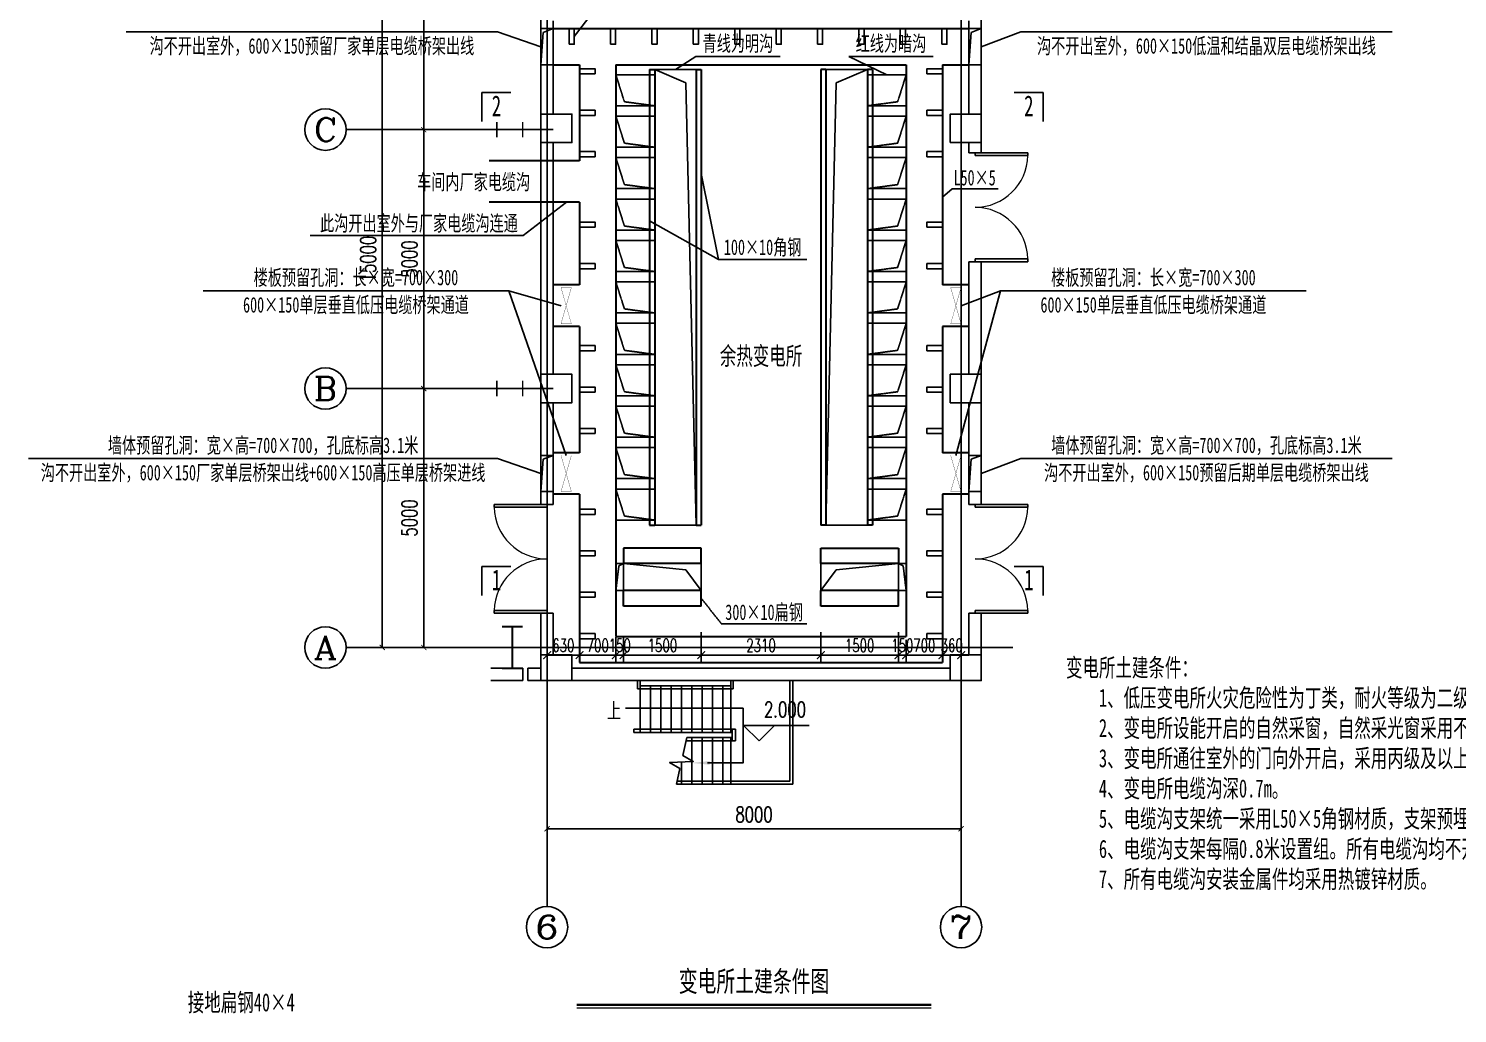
# Model space of a CAD drawing. Header units: millimetres. Extents: x -24326 to 675674, y 148048 to 606396.
# Drawn here: x 613813 to 641424, y 179439 to 198456 of the extents above; entities that cross this region are included whole.
import ezdxf
from ezdxf.enums import TextEntityAlignment as Align

# ---------------------------------------------------------------- set-up
doc = ezdxf.new("R2010")
doc.units = ezdxf.units.MM
doc.linetypes.add('常规', pattern=[20, 10, 0, 10])
for name, color, linetype in [('0-YELLOW', 2, 'Continuous'), ('AXIS', 3, 'Continuous'), ('AXIS_TEXT', 7, 'Continuous'), ('COLUMN', 9, 'Continuous'), ('DIM_ELEV', 3, 'Continuous'), ('DOOR_FIRE', 4, 'Continuous'), ('DOTE', 1, 'Continuous'), ('PUB_SYMB', 3, 'Continuous'), ('PUB_TEXT', 7, 'Continuous'), ('STAIR', 2, 'Continuous'), ('THIN', 7, 'Continuous'), ('WALL', 9, 'Continuous'), ('动力平面导线层', 3, '常规'), ('动力平面设备层', 1, 'Continuous'), ('标注-照明', 7, 'Continuous'), ('照明平面导线层', 3, 'Continuous'), ('电辅助1', 7, 'Continuous'), ('高低压系统', 4, 'Continuous')]:
    doc.layers.add(name, color=color, linetype=linetype)
doc.layers.add('CAXA0层', color=7, linetype='Continuous', lineweight=25)
doc.layers.add('SW', color=8, linetype='Continuous', lineweight=20)
doc.styles.add('_TCH_AXIS', font='COMPLEX', dxfattribs={"bigfont": 'GBCBIG'})
doc.styles.add('_TCH_DIM', font='SIMPLEX', dxfattribs={"bigfont": 'GBCBIG'})
doc.styles.add('_TCH_DIM_T3', font='SIMPLEX', dxfattribs={"width": 0.705882, "bigfont": 'GBCBIG'})
doc.styles.add('BcDimText', font='txt.shx', dxfattribs={"width": 0.667, "height": 250, "bigfont": 'hztxt.shx'})
doc.styles.add('COMPLEX', font='COMPLEX', dxfattribs={"bigfont": 'AllInOneBig.shx'})
doc.styles.add('标准', font='NSimSun.ttf', dxfattribs={"width": 0.667})
doc.dimstyles.new('_TCH_ARCH&&100', dxfattribs={"dimtxt": 297.5, "dimasz": 100, "dimexe": 250, "dimexo": 300, "dimgap": 126.25, "dimtad": 1, "dimdec": 4, "dimzin": 0, "dimdsep": 46, "dimtxsty": '_TCH_DIM_T3', "dimblk": 'ARCHTICK', "dimcen": 0.09, "dimazin": 2, "dimtfac": 1, "dimtdec": 4, "dimtix": 1, "dimtmove": 2, "dimatfit": 3, "dimfxl": 1, "dimtolj": 1, "dimtzin": 0, "dimarcsym": 0})
doc.dimstyles.new('BC_DIMLFAC_Arch_100.0000_1.0000_1.0000_0_MM_0_1.5000', dxfattribs={"dimtxt": 250, "dimasz": 150, "dimexe": 125, "dimexo": 62.5, "dimgap": 62.5, "dimtad": 1, "dimdec": 4, "dimzin": 0, "dimdsep": 46, "dimtxsty": 'BcDimText', "dimblk": 'ARCHTICK', "dimcen": 250, "dimadec": 0, "dimazin": 0, "dimtfac": 1, "dimtdec": 4, "dimtix": 1, "dimtmove": 0, "dimatfit": 3, "dimfxl": 1, "dimtolj": 1, "dimtzin": 0, "dimarcsym": 0})

# ---------------------------------------------------------------- blocks, each defined once
blk = doc.blocks.new('_ARROW')
blk.add_solid([(0, 0), (-1, 0.1), (-1, -0.1)])
blk = doc.blocks.new('_AXISO')
blk.add_circle((0, 0), 0.5)
at = {"layer": 'AXIS_TEXT', "style": 'COMPLEX', "width": 1.041667}
blk.add_attdef('A', text='', height=0.56, dxfattribs=at).set_placement((-0.25, -0.28), (0.25, -0.28), align=Align.FIT)
blk = doc.blocks.new('_ArchTick')
at = {"color": 0, "linetype": 'ByBlock', "const_width": 0.15}
blk.add_lwpolyline([(-0.5, -0.5), (0.5, 0.5)], dxfattribs=at)
blk = doc.blocks.new('*D153')
at = {"layer": 'AXIS', "color": 0, "lineweight": -2}
for p, q in [((623649, 191505), (621199, 191505)), ((621449, 186505), (621449, 191505)), ((623649, 186505), (621199, 186505))]:
    blk.add_line(p, q, dxfattribs=at)
at = {"layer": 'Defpoints', "color": 0}
for p in [(621449, 191505), (623949, 191505), (623949, 186505)]:
    blk.add_point(p, dxfattribs=at)
at = {"layer": 'AXIS', "color": 0, "lineweight": -2, "xscale": 100, "yscale": 100, "zscale": 100}
for p, rotation in [((621449, 191505), 90), ((621449, 186505), 270)]:
    blk.add_blockref('_ArchTick', p, dxfattribs=dict(at, rotation=rotation))
at = {"layer": 'AXIS', "color": 7, "insert": (621174, 189005), "char_height": 297.5, "attachment_point": 5, "rotation": 90, "style": '_TCH_DIM_T3'}
blk.add_mtext('\\A1;5000', dxfattribs=at)
blk = doc.blocks.new('*D154')
at = {"layer": 'AXIS', "color": 0, "lineweight": -2}
for p, q in [((623649, 196505), (621199, 196505)), ((621449, 191505), (621449, 196505)), ((623649, 191505), (621199, 191505))]:
    blk.add_line(p, q, dxfattribs=at)
at = {"layer": 'Defpoints', "color": 0}
for p in [(621449, 196505), (623949, 196505), (623949, 191505)]:
    blk.add_point(p, dxfattribs=at)
at = {"layer": 'AXIS', "color": 0, "lineweight": -2, "xscale": 100, "yscale": 100, "zscale": 100}
for p, rotation in [((621449, 196505), 90), ((621449, 191505), 270)]:
    blk.add_blockref('_ArchTick', p, dxfattribs=dict(at, rotation=rotation))
at = {"layer": 'AXIS', "color": 7, "insert": (621174, 194005), "char_height": 297.5, "attachment_point": 5, "rotation": 90, "style": '_TCH_DIM_T3'}
blk.add_mtext('\\A1;5000', dxfattribs=at)
blk = doc.blocks.new('*D155')
at = {"layer": 'AXIS', "color": 0, "lineweight": -2}
for p, q in [((623649, 201505), (621199, 201505)), ((621449, 196505), (621449, 201505)), ((623649, 196505), (621199, 196505))]:
    blk.add_line(p, q, dxfattribs=at)
at = {"layer": 'Defpoints', "color": 0}
for p in [(621449, 201505), (623949, 201505), (623949, 196505)]:
    blk.add_point(p, dxfattribs=at)
at = {"layer": 'AXIS', "color": 0, "lineweight": -2, "xscale": 100, "yscale": 100, "zscale": 100}
for p, rotation in [((621449, 201505), 90), ((621449, 196505), 270)]:
    blk.add_blockref('_ArchTick', p, dxfattribs=dict(at, rotation=rotation))
at = {"layer": 'AXIS', "color": 7, "insert": (621174, 199005), "char_height": 297.5, "attachment_point": 5, "rotation": 90, "style": '_TCH_DIM_T3'}
blk.add_mtext('\\A1;5000', dxfattribs=at)
blk = doc.blocks.new('*D156')
at = {"layer": 'AXIS', "color": 0, "lineweight": -2}
for p, q in [((623649, 201505), (620399, 201505)), ((620649, 186505), (620649, 201505)), ((623649, 186505), (620399, 186505))]:
    blk.add_line(p, q, dxfattribs=at)
at = {"layer": 'Defpoints', "color": 0}
for p in [(620649, 201505), (623949, 201505), (623949, 186505)]:
    blk.add_point(p, dxfattribs=at)
at = {"layer": 'AXIS', "color": 0, "lineweight": -2, "xscale": 100, "yscale": 100, "zscale": 100}
for p, rotation in [((620649, 201505), 90), ((620649, 186505), 270)]:
    blk.add_blockref('_ArchTick', p, dxfattribs=dict(at, rotation=rotation))
at = {"layer": 'AXIS', "color": 7, "insert": (620374, 194005), "char_height": 297.5, "attachment_point": 5, "rotation": 90, "style": '_TCH_DIM_T3'}
blk.add_mtext('\\A1;15000', dxfattribs=at)
blk = doc.blocks.new('*D157')
at = {"layer": 'AXIS', "color": 0, "lineweight": -2}
for p, q in [((623832, 185205), (623832, 182755)), ((631832, 185205), (631832, 182755)), ((623832, 183005), (631832, 183005))]:
    blk.add_line(p, q, dxfattribs=at)
at = {"layer": 'Defpoints', "color": 0}
for p in [(623832, 185505), (631832, 185505), (631832, 183005)]:
    blk.add_point(p, dxfattribs=at)
at = {"layer": 'AXIS', "color": 0, "lineweight": -2, "xscale": 100, "yscale": 100, "zscale": 100, "rotation": 180}
blk.add_blockref('_ArchTick', (623832, 183005), dxfattribs=at)
at = {"layer": 'AXIS', "color": 0, "lineweight": -2, "xscale": 100, "yscale": 100, "zscale": 100}
blk.add_blockref('_ArchTick', (631832, 183005), dxfattribs=at)
at = {"layer": 'AXIS', "color": 7, "insert": (627832, 183280), "char_height": 297.5, "attachment_point": 5, "style": '_TCH_DIM_T3'}
blk.add_mtext('\\A1;8000', dxfattribs=at)
blk = doc.blocks.new('_FZHK')
blk.add_lwpolyline([(-0.5, -0.5), (0.5, -0.5), (0.5, 0.5), (-0.5, 0.5)], close=True)
blk = doc.blocks.new('$DorLib2D$00000002')
for p, q in [((-0.5, 0), (-0.5, 0.4875)), ((-0.475, 0.4875), (-0.5, 0.4875)), ((-0.475, 0), (-0.475, 0.4875)), ((0.475, 0), (0.475, 0.4875)), ((0.475, 0.4875), (0.5, 0.4875)), ((0.5, 0), (0.5, 0.4875)), ((-0.5, 0), (-0.475, 0)), ((0.5, 0), (0.475, 0))]:
    blk.add_line(p, q)
at = {"lineweight": 13}
for centre, start, end in [((-0.4875, 0), 0, 88.53072), ((0.4875, 0), 91.46928, 180)]:
    blk.add_arc(centre, 0.4875, start, end, dxfattribs=at)
blk = doc.blocks.new('*D158')
at = {"color": 0, "lineweight": -2}
for p, q in [((631472, 186717), (631472, 186232)), ((631832, 186717), (631832, 186232)), ((631472, 186357), (631322, 186357)), ((631832, 186357), (631472, 186357)), ((631832, 186357), (631982, 186357))]:
    blk.add_line(p, q, dxfattribs=at)
at = {"layer": 'Defpoints', "color": 0}
for p in [(631472, 186780), (631832, 186780), (631472, 186357)]:
    blk.add_point(p, dxfattribs=at)
at = {"color": 0, "lineweight": -2, "xscale": 150, "yscale": 150, "zscale": 150}
blk.add_blockref('_ArchTick', (631472, 186357), dxfattribs=at)
at = {"color": 0, "lineweight": -2, "xscale": 150, "yscale": 150, "zscale": 150, "rotation": 180}
blk.add_blockref('_ArchTick', (631832, 186357), dxfattribs=at)
at = {"color": 0, "insert": (631652, 186544), "char_height": 250, "attachment_point": 5, "style": 'BcDimText'}
blk.add_mtext('\\A1;360', dxfattribs=at)
blk = doc.blocks.new('*D159')
at = {"color": 0, "lineweight": -2}
for p, q in [((630772, 186652), (630772, 186232)), ((631472, 186717), (631472, 186232)), ((631472, 186357), (630772, 186357))]:
    blk.add_line(p, q, dxfattribs=at)
at = {"layer": 'Defpoints', "color": 0}
for p in [(630772, 186715), (631472, 186780), (630772, 186357)]:
    blk.add_point(p, dxfattribs=at)
at = {"color": 0, "lineweight": -2, "xscale": 150, "yscale": 150, "zscale": 150, "rotation": 180}
blk.add_blockref('_ArchTick', (630772, 186357), dxfattribs=at)
at = {"color": 0, "lineweight": -2, "xscale": 150, "yscale": 150, "zscale": 150}
blk.add_blockref('_ArchTick', (631472, 186357), dxfattribs=at)
at = {"color": 0, "insert": (631122, 186544), "char_height": 250, "attachment_point": 5, "style": 'BcDimText'}
blk.add_mtext('\\A1;700', dxfattribs=at)
blk = doc.blocks.new('*D160')
at = {"color": 0, "lineweight": -2}
for p, q in [((630622, 186802), (630622, 186232)), ((630772, 186652), (630772, 186232)), ((630622, 186357), (630472, 186357)), ((630772, 186357), (630622, 186357)), ((630772, 186357), (630922, 186357))]:
    blk.add_line(p, q, dxfattribs=at)
at = {"layer": 'Defpoints', "color": 0}
for p in [(630622, 186865), (630772, 186715), (630622, 186357)]:
    blk.add_point(p, dxfattribs=at)
at = {"color": 0, "lineweight": -2, "xscale": 150, "yscale": 150, "zscale": 150}
blk.add_blockref('_ArchTick', (630622, 186357), dxfattribs=at)
at = {"color": 0, "lineweight": -2, "xscale": 150, "yscale": 150, "zscale": 150, "rotation": 180}
blk.add_blockref('_ArchTick', (630772, 186357), dxfattribs=at)
at = {"color": 0, "insert": (630697, 186544), "char_height": 250, "attachment_point": 5, "style": 'BcDimText'}
blk.add_mtext('\\A1;150', dxfattribs=at)
blk = doc.blocks.new('*D161')
at = {"color": 0, "lineweight": -2}
for p, q in [((629122, 186802), (629122, 186232)), ((630622, 186802), (630622, 186232)), ((630622, 186357), (629122, 186357))]:
    blk.add_line(p, q, dxfattribs=at)
at = {"layer": 'Defpoints', "color": 0}
for p in [(629122, 186865), (630622, 186865), (629122, 186357)]:
    blk.add_point(p, dxfattribs=at)
at = {"color": 0, "lineweight": -2, "xscale": 150, "yscale": 150, "zscale": 150, "rotation": 180}
blk.add_blockref('_ArchTick', (629122, 186357), dxfattribs=at)
at = {"color": 0, "lineweight": -2, "xscale": 150, "yscale": 150, "zscale": 150}
blk.add_blockref('_ArchTick', (630622, 186357), dxfattribs=at)
at = {"color": 0, "insert": (629872, 186544), "char_height": 250, "attachment_point": 5, "style": 'BcDimText'}
blk.add_mtext('\\A1;1500', dxfattribs=at)
blk = doc.blocks.new('*D162')
at = {"color": 0, "lineweight": -2}
for p, q in [((626812, 186802), (626812, 186232)), ((629122, 186802), (629122, 186232)), ((629122, 186357), (626812, 186357))]:
    blk.add_line(p, q, dxfattribs=at)
at = {"layer": 'Defpoints', "color": 0}
for p in [(626812, 186865), (629122, 186865), (626812, 186357)]:
    blk.add_point(p, dxfattribs=at)
at = {"color": 0, "lineweight": -2, "xscale": 150, "yscale": 150, "zscale": 150, "rotation": 180}
blk.add_blockref('_ArchTick', (626812, 186357), dxfattribs=at)
at = {"color": 0, "lineweight": -2, "xscale": 150, "yscale": 150, "zscale": 150}
blk.add_blockref('_ArchTick', (629122, 186357), dxfattribs=at)
at = {"color": 0, "insert": (627967, 186544), "char_height": 250, "attachment_point": 5, "style": 'BcDimText'}
blk.add_mtext('\\A1;2310', dxfattribs=at)
blk = doc.blocks.new('*D163')
at = {"color": 0, "lineweight": -2}
for p, q in [((625312, 186702), (625312, 186232)), ((626812, 186802), (626812, 186232)), ((626812, 186357), (625312, 186357))]:
    blk.add_line(p, q, dxfattribs=at)
at = {"layer": 'Defpoints', "color": 0}
for p in [(625312, 186765), (626812, 186865), (625312, 186357)]:
    blk.add_point(p, dxfattribs=at)
at = {"color": 0, "lineweight": -2, "xscale": 150, "yscale": 150, "zscale": 150, "rotation": 180}
blk.add_blockref('_ArchTick', (625312, 186357), dxfattribs=at)
at = {"color": 0, "lineweight": -2, "xscale": 150, "yscale": 150, "zscale": 150}
blk.add_blockref('_ArchTick', (626812, 186357), dxfattribs=at)
at = {"color": 0, "insert": (626062, 186544), "char_height": 250, "attachment_point": 5, "style": 'BcDimText'}
blk.add_mtext('\\A1;1500', dxfattribs=at)
blk = doc.blocks.new('*D164')
at = {"color": 0, "lineweight": -2}
for p, q in [((625162, 186702), (625162, 186232)), ((625312, 186702), (625312, 186232)), ((625162, 186357), (625012, 186357)), ((625312, 186357), (625162, 186357)), ((625312, 186357), (625462, 186357))]:
    blk.add_line(p, q, dxfattribs=at)
at = {"layer": 'Defpoints', "color": 0}
for p in [(625162, 186765), (625312, 186765), (625162, 186357)]:
    blk.add_point(p, dxfattribs=at)
at = {"color": 0, "lineweight": -2, "xscale": 150, "yscale": 150, "zscale": 150}
blk.add_blockref('_ArchTick', (625162, 186357), dxfattribs=at)
at = {"color": 0, "lineweight": -2, "xscale": 150, "yscale": 150, "zscale": 150, "rotation": 180}
blk.add_blockref('_ArchTick', (625312, 186357), dxfattribs=at)
at = {"color": 0, "insert": (625237, 186544), "char_height": 250, "attachment_point": 5, "style": 'BcDimText'}
blk.add_mtext('\\A1;150', dxfattribs=at)
blk = doc.blocks.new('*D165')
at = {"color": 0, "lineweight": -2}
for p, q in [((624462, 186792), (624462, 186232)), ((625162, 186702), (625162, 186232)), ((625162, 186357), (624462, 186357))]:
    blk.add_line(p, q, dxfattribs=at)
at = {"layer": 'Defpoints', "color": 0}
for p in [(624462, 186855), (625162, 186765), (624462, 186357)]:
    blk.add_point(p, dxfattribs=at)
at = {"color": 0, "lineweight": -2, "xscale": 150, "yscale": 150, "zscale": 150, "rotation": 180}
blk.add_blockref('_ArchTick', (624462, 186357), dxfattribs=at)
at = {"color": 0, "lineweight": -2, "xscale": 150, "yscale": 150, "zscale": 150}
blk.add_blockref('_ArchTick', (625162, 186357), dxfattribs=at)
at = {"color": 0, "insert": (624812, 186544), "char_height": 250, "attachment_point": 5, "style": 'BcDimText'}
blk.add_mtext('\\A1;700', dxfattribs=at)
blk = doc.blocks.new('*D166')
at = {"color": 0, "lineweight": -2}
for p, q in [((623832, 186792), (623832, 186232)), ((624462, 186792), (624462, 186232)), ((624462, 186357), (623832, 186357))]:
    blk.add_line(p, q, dxfattribs=at)
at = {"layer": 'Defpoints', "color": 0}
for p in [(623832, 186855), (624462, 186855), (623832, 186357)]:
    blk.add_point(p, dxfattribs=at)
at = {"color": 0, "lineweight": -2, "xscale": 150, "yscale": 150, "zscale": 150, "rotation": 180}
blk.add_blockref('_ArchTick', (623832, 186357), dxfattribs=at)
at = {"color": 0, "lineweight": -2, "xscale": 150, "yscale": 150, "zscale": 150}
blk.add_blockref('_ArchTick', (624462, 186357), dxfattribs=at)
at = {"color": 0, "insert": (624147, 186544), "char_height": 250, "attachment_point": 5, "style": 'BcDimText'}
blk.add_mtext('\\A1;630', dxfattribs=at)

msp = doc.modelspace()

# ---------------------------------------------------------------- linework, layer by layer
for p, q in [((624357.81948, 198304.82495), (624959.86651, 199089.09401)), ((622877.59711, 198392.94447), (623711.66876, 198104.82495)), ((632984.26409, 198392.94447), (632221.66876, 198104.82495)), ((627145.45277, 193997.48772), (626811.67568, 195658.01589)), ((623372.59711, 194459.5382), (624206.66876, 195104.82495)), ((622877.59711, 190152.94447), (623711.66876, 189864.82495)), ((632984.26409, 190152.94447), (632221.66876, 189864.82495))]:
    msp.add_line(p, q)
at = {"color": 0, "linetype": 'ByBlock'}
for p, q in [((622877.59711, 198392.94447), (615698.9316, 198392.94447)), ((640162.92959, 198392.94447), (632984.26409, 198392.94447)), ((622877.59711, 190152.94447), (613813.21944, 190152.94447)), ((640162.92959, 190152.94447), (632984.26409, 190152.94447))]:
    msp.add_line(p, q, dxfattribs=at)
at = {"color": 3}
for p, q in [((623711.66876, 197754.82495), (623756.36341, 198379.01409)), ((623756.36341, 198379.01409), (623951.66876, 198454.82495)), ((631981.66876, 197754.82495), (632026.36341, 198379.01409)), ((632026.36341, 198379.01409), (632221.66876, 198454.82495)), ((623711.66876, 189514.82495), (623756.36341, 190139.01409)), ((623756.36341, 190139.01409), (623951.66876, 190214.82495)), ((631981.66876, 189514.82495), (632026.36341, 190139.01409)), ((632026.36341, 190139.01409), (632221.66876, 190214.82495))]:
    msp.add_line(p, q, dxfattribs=at)
at = {"color": 4}
for p, q in [((625911.67568, 197664.82495), (626512.32378, 197408.53166)), ((630021.66183, 197664.82495), (629421.01373, 197408.53166)), ((626711.67569, 188864.82495), (626512.32378, 197408.53166)), ((629221.66183, 188864.82495), (629421.01373, 197408.53166)), ((623093.29236, 193392.94447), (624101.66876, 193104.82495)), ((623093.29236, 193392.94447), (624201.66876, 190214.82495)), ((632594.26409, 193392.94447), (631731.66876, 190214.82495)), ((632594.26409, 193392.94447), (631831.66876, 193104.82495))]:
    msp.add_line(p, q, dxfattribs=at)
at = {"color": 4, "linetype": 'ByBlock'}
for p, q in [((623093.29236, 193392.94447), (617185.09677, 193392.94447)), ((638502.45967, 193392.94447), (632594.26409, 193392.94447))]:
    msp.add_line(p, q, dxfattribs=at)
at = {"color": 3}
for points in [[(623711.66876, 198454.82495), (623951.66876, 198454.82495), (623951.66876, 197754.82495), (623711.66876, 197754.82495)], [(631981.66876, 198454.82495), (632221.66876, 198454.82495), (632221.66876, 197754.82495), (631981.66876, 197754.82495)], [(623711.66876, 190214.82495), (623951.66876, 190214.82495), (623951.66876, 189514.82495), (623711.66876, 189514.82495)], [(631981.66876, 190214.82495), (632221.66876, 190214.82495), (632221.66876, 189514.82495), (631981.66876, 189514.82495)]]:
    msp.add_lwpolyline(points, close=True, dxfattribs=at)
at = {"color": 5}
for points in [[(624257.81948, 198154.82495), (624357.81948, 198154.82495), (624357.81948, 198454.82495), (624257.81948, 198454.82495)], [(625057.81948, 198154.82495), (625157.81948, 198154.82495), (625157.81948, 198454.82495), (625057.81948, 198454.82495)], [(625857.81948, 198154.82495), (625957.81948, 198154.82495), (625957.81948, 198454.82495), (625857.81948, 198454.82495)], [(626657.81948, 198154.82495), (626757.81948, 198154.82495), (626757.81948, 198454.82495), (626657.81948, 198454.82495)], [(627457.81948, 198154.82495), (627557.81948, 198154.82495), (627557.81948, 198454.82495), (627457.81948, 198454.82495)], [(628257.81948, 198154.82495), (628357.81948, 198154.82495), (628357.81948, 198454.82495), (628257.81948, 198454.82495)], [(629057.81948, 198154.82495), (629157.81948, 198154.82495), (629157.81948, 198454.82495), (629057.81948, 198454.82495)], [(629857.81948, 198154.82495), (629957.81948, 198154.82495), (629957.81948, 198454.82495), (629857.81948, 198454.82495)], [(630657.81948, 198154.82495), (630757.81948, 198154.82495), (630757.81948, 198454.82495), (630657.81948, 198454.82495)], [(631457.81948, 198154.82495), (631557.81948, 198154.82495), (631557.81948, 198454.82495), (631457.81948, 198454.82495)], [(624761.66876, 197579.82495), (624761.66876, 197679.82495), (624461.66876, 197679.82495), (624461.66876, 197579.82495)], [(631171.66876, 197579.82495), (631171.66876, 197679.82495), (631471.66876, 197679.82495), (631471.66876, 197579.82495)], [(624761.66876, 196779.82495), (624761.66876, 196879.82495), (624461.66876, 196879.82495), (624461.66876, 196779.82495)], [(631171.66876, 196779.82495), (631171.66876, 196879.82495), (631471.66876, 196879.82495), (631471.66876, 196779.82495)], [(624761.66876, 195979.82495), (624761.66876, 196079.82495), (624461.66876, 196079.82495), (624461.66876, 195979.82495)], [(631171.66876, 195979.82495), (631171.66876, 196079.82495), (631471.66876, 196079.82495), (631471.66876, 195979.82495)], [(624761.66876, 194619.25344), (624761.66876, 194719.25344), (624461.66876, 194719.25344), (624461.66876, 194619.25344)], [(631171.66876, 194619.25344), (631171.66876, 194719.25344), (631471.66876, 194719.25344), (631471.66876, 194619.25344)], [(624761.66876, 193819.25344), (624761.66876, 193919.25344), (624461.66876, 193919.25344), (624461.66876, 193819.25344)], [(631171.66876, 193819.25344), (631171.66876, 193919.25344), (631471.66876, 193919.25344), (631471.66876, 193819.25344)], [(624761.66876, 192234.82495), (624761.66876, 192334.82495), (624461.66876, 192334.82495), (624461.66876, 192234.82495)], [(631171.66876, 192234.82495), (631171.66876, 192334.82495), (631471.66876, 192334.82495), (631471.66876, 192234.82495)], [(624761.66876, 191434.82495), (624761.66876, 191534.82495), (624461.66876, 191534.82495), (624461.66876, 191434.82495)], [(631171.66876, 191434.82495), (631171.66876, 191534.82495), (631471.66876, 191534.82495), (631471.66876, 191434.82495)], [(624761.66876, 190634.82495), (624761.66876, 190734.82495), (624461.66876, 190734.82495), (624461.66876, 190634.82495)], [(631171.66876, 190634.82495), (631171.66876, 190734.82495), (631471.66876, 190734.82495), (631471.66876, 190634.82495)], [(624761.66876, 189073.67702), (624761.66876, 189173.67702), (624461.66876, 189173.67702), (624461.66876, 189073.67702)], [(631171.66876, 189073.67702), (631171.66876, 189173.67702), (631471.66876, 189173.67702), (631471.66876, 189073.67702)], [(624761.66876, 188273.67702), (624761.66876, 188373.67702), (624461.66876, 188373.67702), (624461.66876, 188273.67702)], [(631171.66876, 188273.67702), (631171.66876, 188373.67702), (631471.66876, 188373.67702), (631471.66876, 188273.67702)], [(624761.66876, 187473.67702), (624761.66876, 187573.67702), (624461.66876, 187573.67702), (624461.66876, 187473.67702)], [(631171.66876, 187473.67702), (631171.66876, 187573.67702), (631471.66876, 187573.67702), (631471.66876, 187473.67702)], [(624761.66876, 186673.67702), (624761.66876, 186773.67702), (624461.66876, 186773.67702), (624461.66876, 186673.67702)], [(631171.66876, 186673.67702), (631171.66876, 186773.67702), (631471.66876, 186773.67702), (631471.66876, 186673.67702)]]:
    msp.add_lwpolyline(points, close=True, dxfattribs=at)
at = {"color": 4}
for points in [[(626711.67569, 188864.82495), (625911.67568, 188864.82495), (625911.67568, 197664.82495), (626711.67569, 197664.82495)], [(629221.66183, 188864.82495), (630021.66183, 188864.82495), (630021.66183, 197664.82495), (629221.66183, 197664.82495)]]:
    msp.add_lwpolyline(points, close=True, dxfattribs=at)
at = {"color": 6, "const_width": 40}
for points in [[(622961.66876, 186904.82495), (623361.66876, 186904.82495)], [(623161.66876, 186104.82495), (623161.66876, 186904.82495)], [(622961.66876, 186104.82495), (623361.66876, 186104.82495)]]:
    msp.add_lwpolyline(points, dxfattribs=at)
at = {"layer": '0-YELLOW', "lineweight": 30}
for p, q in [((623951.66876, 195904.82495), (622711.66876, 195904.82495)), ((623951.66876, 195104.82495), (622711.66876, 195104.82495))]:
    msp.add_line(p, q, dxfattribs=at)
at = {"layer": '0-YELLOW', "color": 0, "lineweight": 30}
for p, q in [((624461.66876, 195904.82495), (623951.66876, 195904.82495)), ((624461.66876, 195104.82495), (623951.66876, 195104.82495)), ((624461.66876, 193504.82495), (623951.66876, 193504.82495)), ((631981.66876, 193504.82495), (631471.66876, 193504.82495)), ((624461.66876, 192704.82495), (623951.66876, 192704.82495)), ((631981.66876, 192704.82495), (631471.66876, 192704.82495)), ((624461.66876, 190264.82495), (623951.66876, 190264.82495)), ((631981.66876, 190264.82495), (631471.66876, 190264.82495)), ((624461.66876, 189464.82495), (623951.66876, 189464.82495)), ((631981.66876, 189464.82495), (631471.66876, 189464.82495))]:
    msp.add_line(p, q, dxfattribs=at)
at = {"layer": '0-YELLOW', "color": 4, "const_width": 5}
for points in [[(624101.66876, 192754.82495), (624101.66876, 193454.82495), (624301.66876, 193454.82495), (624301.66876, 192754.82495), (624101.66876, 192754.82495), (624301.66876, 193454.82495), (624301.66876, 192754.82495), (624101.66876, 193454.82495)], [(631631.66876, 192754.82495), (631631.66876, 193454.82495), (631831.66876, 193454.82495), (631831.66876, 192754.82495), (631631.66876, 192754.82495), (631831.66876, 193454.82495), (631831.66876, 192754.82495), (631631.66876, 193454.82495)], [(624101.66876, 189514.82495), (624101.66876, 190214.82495), (624301.66876, 190214.82495), (624301.66876, 189514.82495), (624101.66876, 189514.82495), (624301.66876, 190214.82495), (624301.66876, 189514.82495), (624101.66876, 190214.82495)], [(631631.66876, 189514.82495), (631631.66876, 190214.82495), (631831.66876, 190214.82495), (631831.66876, 189514.82495), (631631.66876, 189514.82495), (631831.66876, 190214.82495), (631831.66876, 189514.82495), (631631.66876, 190214.82495)]]:
    msp.add_lwpolyline(points, dxfattribs=at)
at = {"layer": 'AXIS'}
for p, q in [((623949.41093, 196504.82495), (619949.41093, 196504.82495)), ((623949.41093, 191504.82495), (619949.41093, 191504.82495)), ((623949.41093, 186504.82495), (619949.41093, 186504.82495)), ((623831.66876, 185504.82495), (623831.66876, 181504.82495)), ((631831.66876, 185504.82495), (631831.66876, 181504.82495))]:
    msp.add_line(p, q, dxfattribs=at)
at = {"layer": 'CAXA0层', "color": 2, "linetype": 'Continuous', "lineweight": 40}
msp.add_line((631253.26029, 179604.34211), (624410.07722, 179604.34211), dxfattribs=at)
at = {"layer": 'CAXA0层', "color": 2, "linetype": 'Continuous', "lineweight": 0}
msp.add_line((631253.26029, 179538.85918), (624410.07722, 179538.85918), dxfattribs=at)
at = {"layer": 'DIM_ELEV'}
for p, q in [((627928.586, 184700.60906), (627628.586, 185000.60906)), ((627628.586, 185000.60906), (628894.586, 185000.60906)), ((627928.586, 184700.60906), (628228.586, 185000.60906))]:
    msp.add_line(p, q, dxfattribs=at)
at = {"layer": 'DOTE'}
for p, q in [((623831.66876, 202594.82495), (623831.66876, 185504.82495)), ((631831.66876, 202594.82495), (631831.66876, 185504.82495)), ((632831.66876, 186504.82495), (622744.91726, 186504.82495))]:
    msp.add_line(p, q, dxfattribs=at)
at = {"layer": 'PUB_SYMB'}
msp.add_lwpolyline([(626934.25236, 184276.21723), (627620.57512, 184276.21723), (627620.57512, 185331.19579), (625347.96642, 185331.19579)], dxfattribs=at)
at = {"layer": 'STAIR'}
for p, q in [((625580.98319, 185704.82495), (625580.98319, 185864.82495)), ((625630.98319, 185864.82495), (625630.98319, 184864.82495)), ((627380.98319, 185864.82495), (627380.98319, 184864.82495)), ((627430.98319, 185864.82495), (627430.98319, 185704.82495)), ((628520.98319, 183924.82495), (628520.98319, 185864.82495)), ((628520.98319, 183924.82495), (628520.98319, 185864.82495)), ((628580.98319, 183864.82495), (628580.98319, 185864.82495)), ((628580.98319, 183864.82495), (628580.98319, 185864.82495)), ((625630.98319, 185704.82495), (625580.98319, 185704.82495)), ((625630.98319, 185764.82495), (627380.98319, 185764.82495)), ((625630.98319, 185704.82495), (627430.98319, 185704.82495)), ((625830.98319, 185764.82495), (625830.98319, 184864.82495)), ((626030.98319, 185764.82495), (626030.98319, 184864.82495)), ((626230.98319, 185764.82495), (626230.98319, 184864.82495)), ((626430.98319, 185764.82495), (626430.98319, 184864.82495)), ((626630.98319, 185764.82495), (626630.98319, 184864.82495)), ((626830.98319, 185764.82495), (626830.98319, 184864.82495)), ((627030.98319, 185764.82495), (627030.98319, 184864.82495)), ((627230.98319, 185764.82495), (627230.98319, 184864.82495)), ((625510.98319, 184864.82495), (625510.98319, 184924.82495)), ((625510.98319, 184924.82495), (627470.98319, 184924.82495)), ((627410.98319, 184864.82495), (625510.98319, 184864.82495)), ((625630.98319, 184924.82495), (625630.98319, 184864.82495)), ((627410.98319, 184764.82495), (626533.42258, 184764.82495)), ((626630.98319, 183864.82495), (626630.98319, 184764.82495)), ((626830.98319, 183864.82495), (626830.98319, 184764.82495)), ((627030.98319, 183864.82495), (627030.98319, 184764.82495)), ((627230.98319, 183864.82495), (627230.98319, 184764.82495)), ((627380.98319, 183864.82495), (627380.98319, 184764.82495)), ((627410.98319, 184924.82495), (627410.98319, 184864.82495)), ((627410.98319, 184924.82495), (627410.98319, 184864.82495)), ((627410.98319, 184864.82495), (627410.98319, 184764.82495)), ((627410.98319, 184704.82495), (627410.98319, 184764.82495)), ((627410.98319, 184704.82495), (627410.98319, 184764.82495)), ((627470.98319, 184924.82495), (627470.98319, 184704.82495)), ((627470.98319, 184704.82495), (626520.08924, 184704.82495)), ((626230.98319, 184264.74769), (626230.98319, 184283.72149)), ((626430.98319, 183864.82495), (626430.98319, 184293.2453)), ((628520.98319, 183924.82495), (626346.75591, 183924.82495)), ((628520.98319, 183924.82495), (626346.75591, 183924.82495)), ((628580.98319, 183864.82495), (626333.42258, 183864.82495)), ((628580.98319, 183864.82495), (626333.42258, 183864.82495))]:
    msp.add_line(p, q, dxfattribs=at)
at = {"layer": 'THIN'}
msp.add_lwpolyline([(626533.42258, 184764.82495), (626456.80286, 184420.03623), (626656.37888, 184303.97843), (626200.82492, 184282.28538), (626400.40094, 184166.22759), (626333.42258, 183864.82495)], dxfattribs=at)
at = {"layer": 'WALL', "color": 7}
for p, q in [((623711.66876, 198724.82495), (623711.66876, 196804.82495)), ((623951.66876, 198604.82495), (623951.66876, 196804.82495)), ((631981.66876, 198604.82495), (631981.66876, 196804.82495)), ((632221.66876, 198724.82495), (632221.66876, 196804.82495)), ((623711.66876, 196254.82495), (623711.66876, 191779.82495)), ((623951.66876, 196254.82495), (623951.66876, 191779.82495)), ((631981.66876, 196254.82495), (631981.66876, 196054.82495)), ((631981.66876, 196054.82495), (632221.66876, 196054.82495)), ((632221.66876, 196254.82495), (632221.66876, 196054.82495)), ((631981.66876, 193954.82495), (631981.66876, 191779.82495)), ((632221.66876, 193954.82495), (631981.66876, 193954.82495)), ((632221.66876, 193954.82495), (632221.66876, 191779.82495)), ((623711.66876, 191229.82495), (623711.66876, 189264.82495)), ((623951.66876, 191229.82495), (623951.66876, 189264.82495)), ((631981.66876, 191229.82495), (631981.66876, 189264.82495)), ((632221.66876, 191229.82495), (632221.66876, 189264.82495)), ((623711.66876, 189264.82495), (623951.66876, 189264.82495)), ((631981.66876, 189264.82495), (632221.66876, 189264.82495)), ((623711.66876, 187164.82495), (623711.66876, 186364.82495)), ((623951.66876, 187164.82495), (623711.66876, 187164.82495)), ((623951.66876, 187164.82495), (623951.66876, 186364.82495)), ((631981.66876, 187164.82495), (631981.66876, 186364.82495)), ((632221.66876, 187164.82495), (631981.66876, 187164.82495)), ((632221.66876, 187164.82495), (632221.66876, 186364.82495)), ((623361.66876, 186104.82495), (622744.91726, 186104.82495)), ((623361.66876, 185864.82495), (623361.66876, 186104.82495)), ((623711.66876, 186104.82495), (623461.66876, 186104.82495)), ((623461.66876, 185864.82495), (623461.66876, 186104.82495)), ((631621.66876, 186104.82495), (624311.66876, 186104.82495)), ((623361.66876, 185864.82495), (622744.91726, 185864.82495)), ((623711.66876, 185864.82495), (623461.66876, 185864.82495)), ((631621.66876, 185864.82495), (624311.66876, 185864.82495))]:
    msp.add_line(p, q, dxfattribs=at)
at = {"layer": 'WALL', "lineweight": 30}
for p, q in [((623951.66876, 198454.82495), (631981.66876, 198454.82495)), ((623951.66876, 197754.82495), (624461.66876, 197754.82495)), ((624461.66876, 197754.82495), (624461.66876, 195904.82495)), ((625161.66876, 197754.82495), (625161.66876, 186714.82495)), ((625161.66876, 197754.82495), (630771.66876, 197754.82495)), ((630771.66876, 197754.82495), (630771.66876, 186714.82495)), ((631471.66876, 197754.82495), (631471.66876, 193504.82495)), ((631471.66876, 197754.82495), (631981.66876, 197754.82495)), ((624461.66876, 195104.82495), (624461.66876, 193504.82495)), ((624461.66876, 192704.82495), (624461.66876, 190264.82495)), ((631471.66876, 192704.82495), (631471.66876, 190264.82495)), ((624461.66876, 189464.82495), (624461.66876, 186214.82495)), ((631471.66876, 189464.82495), (631471.66876, 186214.82495)), ((625161.66876, 186714.82495), (630771.66876, 186714.82495)), ((624461.66876, 186214.82495), (631471.66876, 186214.82495))]:
    msp.add_line(p, q, dxfattribs=at)
at = {"layer": 'WALL', "color": 6, "const_width": 30}
for points in [[(622861.66876, 196354.82495), (622861.66876, 196654.82495)], [(623361.66876, 196354.82495), (623361.66876, 196654.82495)], [(622861.66876, 196504.82495), (623361.66876, 196504.82495)], [(622861.66876, 191354.82495), (622861.66876, 191654.82495)], [(623361.66876, 191354.82495), (623361.66876, 191654.82495)], [(622861.66876, 191504.82495), (623361.66876, 191504.82495)]]:
    msp.add_lwpolyline(points, dxfattribs=at)
at = {"layer": 'WALL'}
msp.add_lwpolyline([(624311.66876, 196254.82495), (624311.66876, 196804.82495), (623711.66876, 196804.82495), (623711.66876, 196254.82495)], close=True, dxfattribs=at)
at = {"layer": '动力平面导线层', "color": 1}
for p, q in [((625161.67569, 197564.82495), (625326.46713, 197043.06073)), ((625161.69652, 197564.82495), (625911.67569, 197564.82495)), ((630771.64099, 197564.82495), (630021.66182, 197564.82495)), ((630771.66182, 197564.82495), (630606.87039, 197043.06073)), ((625161.69652, 196964.82495), (625911.67569, 196964.82495)), ((625326.46713, 197043.06073), (625911.67569, 196964.82495)), ((630606.87039, 197043.06073), (630021.66182, 196964.82495)), ((630771.64099, 196964.82495), (630021.66182, 196964.82495)), ((625161.69652, 196764.82495), (625326.48796, 196243.06073)), ((625161.71735, 196764.82495), (625911.69652, 196764.82495)), ((630771.62016, 196764.82495), (630021.64099, 196764.82495)), ((630771.64099, 196764.82495), (630606.84956, 196243.06073)), ((625161.71735, 196164.82495), (625911.69652, 196164.82495)), ((625326.48796, 196243.06073), (625911.69652, 196164.82495)), ((630606.84956, 196243.06073), (630021.64099, 196164.82495)), ((630771.62016, 196164.82495), (630021.64099, 196164.82495)), ((625161.69652, 195964.82495), (625326.48796, 195443.06073)), ((625161.71735, 195964.82495), (625911.69652, 195964.82495)), ((630771.62016, 195964.82495), (630021.64099, 195964.82495)), ((630771.64099, 195964.82495), (630606.84956, 195443.06073)), ((625161.71735, 195364.82495), (625911.69652, 195364.82495)), ((625326.48796, 195443.06073), (625911.69652, 195364.82495)), ((630606.84956, 195443.06073), (630021.64099, 195364.82495)), ((630771.62016, 195364.82495), (630021.64099, 195364.82495)), ((625161.69652, 195164.82495), (625326.48796, 194643.06073)), ((625161.71735, 195164.82495), (625911.69652, 195164.82495)), ((630771.62016, 195164.82495), (630021.64099, 195164.82495)), ((630771.64099, 195164.82495), (630606.84956, 194643.06073)), ((625161.71735, 194564.82495), (625911.69652, 194564.82495)), ((625326.48796, 194643.06073), (625911.69652, 194564.82495)), ((630606.84956, 194643.06073), (630021.64099, 194564.82495)), ((630771.62016, 194564.82495), (630021.64099, 194564.82495)), ((625161.67569, 194364.82495), (625326.46713, 193843.06073)), ((625161.69652, 194364.82495), (625911.67569, 194364.82495)), ((630771.64099, 194364.82495), (630021.66182, 194364.82495)), ((630771.66182, 194364.82495), (630606.87039, 193843.06073)), ((625326.46713, 193843.06073), (625911.67569, 193764.82495)), ((630606.87039, 193843.06073), (630021.66182, 193764.82495)), ((625161.67569, 193564.82495), (625326.46713, 193043.06073)), ((625161.69652, 193764.82495), (625911.67569, 193764.82495)), ((625161.69652, 193564.82495), (625911.67569, 193564.82495)), ((630771.64099, 193764.82495), (630021.66182, 193764.82495)), ((630771.64099, 193564.82495), (630021.66182, 193564.82495)), ((630771.66182, 193564.82495), (630606.87039, 193043.06073)), ((625326.46713, 193043.06073), (625911.67569, 192964.82495)), ((630606.87039, 193043.06073), (630021.66182, 192964.82495)), ((625161.67569, 192764.82495), (625326.46713, 192243.06073)), ((625161.69652, 192964.82495), (625911.67569, 192964.82495)), ((625161.69652, 192764.82495), (625911.67569, 192764.82495)), ((630771.64099, 192964.82495), (630021.66182, 192964.82495)), ((630771.64099, 192764.82495), (630021.66182, 192764.82495)), ((630771.66182, 192764.82495), (630606.87039, 192243.06073)), ((625326.46713, 192243.06073), (625911.67569, 192164.82495)), ((630606.87039, 192243.06073), (630021.66182, 192164.82495)), ((625161.67569, 191964.82495), (625326.46713, 191443.06073)), ((625161.69652, 192164.82495), (625911.67569, 192164.82495)), ((625161.69652, 191964.82495), (625911.67569, 191964.82495)), ((630771.64099, 192164.82495), (630021.66182, 192164.82495)), ((630771.64099, 191964.82495), (630021.66182, 191964.82495)), ((630771.66182, 191964.82495), (630606.87038, 191443.06073)), ((625161.69652, 191364.82495), (625911.67569, 191364.82495)), ((625326.46713, 191443.06073), (625911.67569, 191364.82495)), ((630606.87038, 191443.06073), (630021.66182, 191364.82495)), ((630771.64099, 191364.82495), (630021.66182, 191364.82495)), ((625161.67569, 191164.82495), (625326.46713, 190643.06073)), ((625161.69652, 191164.82495), (625911.67569, 191164.82495)), ((630771.64099, 191164.82495), (630021.66182, 191164.82495)), ((630771.66182, 191164.82495), (630606.87038, 190643.06073)), ((625161.69652, 190564.82495), (625911.67569, 190564.82495)), ((625326.46713, 190643.06073), (625911.67569, 190564.82495)), ((630606.87038, 190643.06073), (630021.66182, 190564.82495)), ((630771.64099, 190564.82495), (630021.66182, 190564.82495)), ((625161.67569, 190364.82495), (625326.46713, 189843.06073)), ((625161.69652, 190364.82495), (625911.67569, 190364.82495)), ((630771.64099, 190364.82495), (630021.66182, 190364.82495)), ((630771.66182, 190364.82495), (630606.87038, 189843.06073)), ((625161.69652, 189764.82495), (625911.67569, 189764.82495)), ((625326.46713, 189843.06073), (625911.67569, 189764.82495)), ((630606.87038, 189843.06073), (630021.66182, 189764.82495)), ((630771.64099, 189764.82495), (630021.66182, 189764.82495)), ((625161.67569, 189564.82495), (625326.46713, 189043.06073)), ((625161.69652, 189564.82495), (625911.67569, 189564.82495)), ((630771.64099, 189564.82495), (630021.66182, 189564.82495)), ((630771.66182, 189564.82495), (630606.87038, 189043.06073)), ((625161.69652, 188964.82495), (625911.67569, 188964.82495)), ((625326.46713, 189043.06073), (625911.67569, 188964.82495)), ((630606.87038, 189043.06073), (630021.66182, 188964.82495)), ((630771.64099, 188964.82495), (630021.66182, 188964.82495)), ((625219.61009, 188081.49106), (625161.66876, 187604.82495)), ((630713.72742, 188081.49106), (630771.66876, 187604.82495))]:
    msp.add_line(p, q, dxfattribs=at)
at = {"layer": '动力平面导线层', "color": 1, "linetype": 'ByBlock'}
for p, q in [((625311.67569, 188124.82495), (625219.61009, 188081.49106)), ((630621.66183, 188124.82495), (630713.72742, 188081.49106))]:
    msp.add_line(p, q, dxfattribs=at)
at = {"layer": '动力平面导线层', "color": 4, "linetype": 'ByBlock'}
for p, q in [((625311.67569, 187604.82495), (625311.67569, 188124.82495)), ((630621.66183, 187604.82495), (630621.66183, 188124.82495))]:
    msp.add_line(p, q, dxfattribs=at)
at = {"layer": '动力平面导线层', "color": 0}
msp.add_line((626811.67569, 187454.82495), (627199.84005, 186963.15873), dxfattribs=at)
at = {"layer": '动力平面导线层', "color": 1, "linetype": 'ByBlock'}
for points in [[(625311.67569, 188124.82495), (625311.67569, 187604.82495), (625161.66876, 187604.82495), (625161.66876, 188124.82495)], [(630621.66183, 188124.82495), (630621.66183, 187604.82495), (630771.66876, 187604.82495), (630771.66876, 188124.82495)]]:
    msp.add_lwpolyline(points, close=True, dxfattribs=at)
at = {"layer": '动力平面设备层', "color": 0, "linetype": 'ByBlock', "lineweight": -3, "ltscale": 100}
for p, q in [((626706.97883, 197918.59271), (626311.67569, 197664.82495)), ((626706.97883, 197918.59271), (628334.18744, 197918.59271)), ((629663.94675, 197918.59271), (631291.15536, 197918.59271)), ((629663.94675, 197918.59271), (630396.65141, 197564.82495)), ((627145.45277, 193997.48772), (625811.67569, 194740.5881)), ((619257.01976, 194459.5382), (623372.59711, 194459.5382)), ((627145.45277, 193997.48772), (628850.68374, 193997.48772)), ((627199.84005, 186963.15873), (628851.4176, 186963.15873))]:
    msp.add_line(p, q, dxfattribs=at)
at = {"layer": '标注-照明', "color": 2, "linetype": 'ByBlock', "lineweight": -3, "ltscale": 100}
for p, q in [((622573.91452, 197224.30392), (623134.91452, 197224.30392)), ((622573.91452, 197224.30392), (622573.91452, 196663.30392)), ((632860.55867, 197224.30392), (633421.55867, 197224.30392)), ((633421.55867, 197224.30392), (633421.55867, 196663.30392)), ((622573.91452, 188070.56225), (623134.91452, 188070.56225)), ((622573.91452, 188070.56225), (622573.91452, 187509.56225)), ((632860.55867, 188070.56225), (633421.55867, 188070.56225)), ((633421.55867, 188070.56225), (633421.55867, 187509.56225))]:
    msp.add_line(p, q, dxfattribs=at)
at = {"layer": '照明平面导线层', "color": 2, "lineweight": 30}
for p, q in [((625811.67569, 197664.82495), (625811.67569, 188864.82495)), ((625811.67569, 197664.82495), (625911.67569, 197664.82495)), ((625911.67568, 197664.82495), (625911.67568, 188864.82495)), ((626711.67569, 197664.82495), (626811.67569, 197664.82495)), ((626711.67569, 197664.82495), (626711.67569, 188864.82495)), ((626811.67568, 197664.82495), (626811.67568, 188864.82495)), ((629121.66183, 197664.82495), (629121.66183, 188864.82495)), ((629221.66183, 197664.82495), (629121.66183, 197664.82495)), ((629221.66183, 197664.82495), (629221.66183, 188864.82495)), ((630021.66183, 197664.82495), (630021.66183, 188864.82495)), ((630121.66183, 197664.82495), (630021.66183, 197664.82495)), ((630121.66183, 197664.82495), (630121.66183, 188864.82495)), ((626711.67568, 194364.82495), (626711.67569, 188864.82495)), ((629221.66183, 194364.82495), (629221.66183, 188864.82495)), ((625811.67569, 188864.82495), (625911.67569, 188864.82495)), ((626711.67569, 188864.82495), (626811.67569, 188864.82495)), ((629221.66183, 188864.82495), (629121.66183, 188864.82495)), ((630121.66183, 188864.82495), (630021.66183, 188864.82495))]:
    msp.add_line(p, q, dxfattribs=at)
at = {"layer": '照明平面导线层', "color": 0, "lineweight": -3}
for p, q in [((631471.66876, 195198.15869), (631657.98364, 195364.37022)), ((631657.98364, 195364.37022), (632548.92446, 195364.37022))]:
    msp.add_line(p, q, dxfattribs=at)
at = {"layer": '照明平面导线层', "color": 4, "lineweight": -3}
for p, q in [((626516.41802, 188002.40605), (625311.67569, 188124.82495)), ((629416.91949, 188002.40605), (630621.66183, 188124.82495)), ((626811.67569, 187604.82495), (626516.41802, 188002.40605)), ((629121.66183, 187604.82495), (629416.91949, 188002.40605))]:
    msp.add_line(p, q, dxfattribs=at)
for points in [[(626811.67569, 188124.82495), (625311.67569, 188124.82495), (625311.67569, 187604.82495), (626811.67569, 187604.82495)], [(629121.66183, 188124.82495), (630621.66183, 188124.82495), (630621.66183, 187604.82495), (629121.66183, 187604.82495)]]:
    msp.add_lwpolyline(points, close=True, dxfattribs=at)
at = {"layer": '高低压系统', "color": 2, "linetype": 'ByBlock', "lineweight": 30}
for p, q in [((626811.67569, 188424.82495), (625311.67569, 188424.82495)), ((625311.67569, 188424.82495), (625311.67569, 188124.82495)), ((626811.67569, 188124.82495), (626811.67569, 188424.82495)), ((629121.66183, 188424.82495), (630621.66183, 188424.82495)), ((629121.66183, 188124.82495), (629121.66183, 188424.82495)), ((630621.66183, 188424.82495), (630621.66183, 188124.82495)), ((626811.67569, 188124.82495), (625311.67569, 188124.82495)), ((630621.66183, 188124.82495), (629121.66183, 188124.82495)), ((625311.67569, 187304.82495), (625311.67569, 187604.82495)), ((626811.67569, 187604.82495), (625311.67569, 187604.82495)), ((626811.67569, 187304.82495), (626811.67569, 187604.82495)), ((629121.66183, 187304.82495), (629121.66183, 187604.82495)), ((630621.66183, 187604.82495), (629121.66183, 187604.82495)), ((630621.66183, 187304.82495), (630621.66183, 187604.82495)), ((626811.67569, 187304.82495), (625311.67569, 187304.82495)), ((630621.66183, 187304.82495), (629121.66183, 187304.82495))]:
    msp.add_line(p, q, dxfattribs=at)

# ---------------------------------------------------------------- block references
at = {"layer": 'AXIS'}
ref = msp.add_blockref('_AXISO', (619549.41093, 196504.82495), dxfattribs=dict(at, xscale=800, yscale=800, zscale=800))
ref.add_attrib('A', 'C', dxfattribs={"layer": 'AXIS_TEXT', "height": 452.54834, "style": '_TCH_AXIS', "width": 1.4}).set_placement((619323.13676, 196278.55078), (619775.6851, 196278.55078), align=Align.FIT)
ref = msp.add_blockref('_AXISO', (619549.41093, 191504.82495), dxfattribs=dict(at, xscale=800, yscale=800, zscale=800))
ref.add_attrib('A', 'B', dxfattribs={"layer": 'AXIS_TEXT', "height": 452.54834, "style": '_TCH_AXIS', "width": 1.235294}).set_placement((619323.13676, 191278.55078), (619775.6851, 191278.55078), align=Align.FIT)
ref = msp.add_blockref('_AXISO', (619549.41093, 186504.82495), dxfattribs=dict(at, xscale=800, yscale=800, zscale=800))
ref.add_attrib('A', 'A', dxfattribs={"layer": 'AXIS_TEXT', "height": 452.54834, "style": '_TCH_AXIS', "width": 1.166667}).set_placement((619323.13676, 186278.55078), (619775.6851, 186278.55078), align=Align.FIT)
ref = msp.add_blockref('_AXISO', (623831.66876, 181104.82495), dxfattribs=dict(at, xscale=800, yscale=800, zscale=800))
ref.add_attrib('A', '6', dxfattribs={"layer": 'AXIS_TEXT', "height": 452.54834, "style": '_TCH_AXIS', "width": 1.5}).set_placement((623605.39459, 180878.55078), (624057.94293, 180878.55078), align=Align.FIT)
ref = msp.add_blockref('_AXISO', (631831.66876, 181104.82495), dxfattribs=dict(at, xscale=800, yscale=800, zscale=800))
ref.add_attrib('A', '7', dxfattribs={"layer": 'AXIS_TEXT', "height": 452.54834, "style": '_TCH_AXIS', "width": 1.5}).set_placement((631605.39459, 180878.55078), (632057.94293, 180878.55078), align=Align.FIT)
at = {"layer": 'COLUMN', "color": 7, "true_color": 0xffffff, "xscale": 600}
for p, yscale, zscale in [((624011.66876, 196529.82495), 549.9999999939464, 549.9999999939464), ((631921.66876, 196529.82495), 549.9999999939464, 549.9999999939464), ((624011.66876, 191504.82495), 549.9999999939464, 549.9999999939464), ((631921.66876, 191504.82495), 549.9999999939464, 549.9999999939464), ((624011.66876, 186114.82495), 499.9999999960419, 499.9999999960419), ((631921.66876, 186114.82495), 499.9999999960419, 499.9999999960419)]:
    msp.add_blockref('_FZHK', p, dxfattribs=dict(at, yscale=yscale, zscale=zscale))
at = {"layer": 'DOOR_FIRE', "xscale": 2100, "yscale": 2100, "zscale": 240}
for p, rotation in [((632101.66876, 195004.82495), 270), ((623831.66876, 188214.82495), 90), ((632101.66876, 188214.82495), 270)]:
    msp.add_blockref('$DorLib2D$00000002', p, dxfattribs=dict(at, rotation=rotation))
at = {"layer": 'PUB_SYMB', "xscale": 350, "yscale": 350, "zscale": 350, "rotation": 180}
msp.add_blockref('_ARROW', (626622.49477, 184276.21723), dxfattribs=at)

# ---------------------------------------------------------------- texts
at = {"layer": 'DIM_ELEV', "color": 7, "style": '_TCH_DIM', "width": 0.705882}
msp.add_text('2.000', height=297.5, dxfattribs=at).set_placement((628024.586, 185158.10906))
at = {"layer": 'PUB_TEXT', "style": '标准', "width": 0.667}
for s, height, p in [('余热变电所', 350, (627966.66876, 191961.24204)), ('上', 300, (625128.38608, 185134.12461))]:
    msp.add_text(s, height=height, dxfattribs=at).set_placement(p, align=Align.CENTER)
at = {"layer": 'SW', "color": 2, "linetype": 'ByBlock', "lineweight": 25, "style": '标准', "width": 0.667}
for s, p in [('2', (622854.41452, 196764.66593)), ('2', (633141.05867, 196764.66593)), ('1', (622854.41452, 187610.92426)), ('1', (633141.05867, 187610.92426))]:
    msp.add_text(s, height=400, dxfattribs=at).set_placement(p, align=Align.CENTER)
at = {"layer": 'SW', "color": 2, "linetype": 'Continuous', "lineweight": 25, "style": '标准', "width": 0.667}
msp.add_text('变电所土建条件图', height=400, dxfattribs=at).set_placement((627831.66876, 179859.35614), align=Align.CENTER)
at = {"layer": 'SW', "color": 7, "linetype": 'ByBlock', "lineweight": 25, "insert": (633860.13807, 186292.63742), "char_height": 350, "width": 20453.3266104, "attachment_point": 1, "style": '标准'}
msp.add_mtext('变电所土建条件：\\P    1、低压变电所火灾危险性为丁类，耐火等级为二级，层高4.5m，顶棚刷白不抹灰，内墙表面刷白并抹灰，地面采用耐压耐磨材料铺装。\\P    2、变电所设能开启的自然采窗，自然采光窗采用不易破碎的玻璃并设纱窗。考虑夏季设备平稳运行，所内预留柜式空调插座盒。\\P    3、变电所通往室外的门向外开启，采用丙级及以上防火门。变电所运输设备门宽×=2.1m×2.7m，疏散门宽×高=0.9m×2m。\\P    4、变电所电缆沟深0.7m。\\P    5、电缆沟支架统一采用L50×5角钢材质，支架预埋件参照图集《12D101-5》64页预埋件1制作。\\P    6、电缆沟支架每隔0.8米设置组。所有电缆沟均不开出室外，未设排水坡度，但其沟壁和沟底应设防水层，防止地下水渗透。\\P    7、所有电缆沟安装金属件均采用热镀锌材质。', dxfattribs=at)
at = {"layer": '电辅助1', "color": 7, "linetype": 'ByBlock', "lineweight": 25, "style": '标准', "width": 0.667}
for s, p in [('沟不开出室外，600×150预留厂家单层电缆桥架出线', (619288.26435, 197972.28221)), ('青线为明沟', (627520.58313, 198019.23518)), ('红线为暗沟', (630477.55106, 198019.23518)), ('沟不开出室外，600×150低温和结晶双层电缆桥架出线', (636573.59684, 197972.28221)), ('车间内厂家电缆沟', (622413.49073, 195345.64397)), ('L50×5', (632093.86522, 195427.92122)), ('此沟开出室外与厂家电缆沟连通', (621356.21422, 194547.54803)), ('100×10角钢', (627998.06826, 194085.49755)), ('墙体预留孔洞：宽×高=700×700，孔底标高3.1米', (618345.40827, 190260.30502)), ('墙体预留孔洞：宽×高=700×700，孔底标高3.1米', (636573.59684, 190260.30502)), ('沟不开出室外，600×150厂家单层桥架出线+600×150高压单层桥架进线', (618345.40827, 189732.28221)), ('沟不开出室外，600×150预留后期单层电缆桥架出线', (636573.59684, 189732.28221)), ('300×10扁钢', (628025.62883, 187037.10797))]:
    msp.add_text(s, height=300, dxfattribs=at).set_placement(p, align=Align.CENTER)
at = {"layer": '电辅助1', "color": 4, "linetype": 'ByBlock', "lineweight": 25, "style": '标准', "width": 0.667}
for s, p in [('楼板预留孔洞：长×宽=700×300', (620139.19456, 193500.30502)), ('楼板预留孔洞：长×宽=700×300', (635548.36188, 193500.30502)), ('600×150单层垂直低压电缆桥架通道', (620139.19456, 192972.28221)), ('600×150单层垂直低压电缆桥架通道', (635548.36188, 192972.28221))]:
    msp.add_text(s, height=300, dxfattribs=at).set_placement(p, align=Align.CENTER)
at = {"layer": '电辅助1', "color": 7, "linetype": 'ByBlock', "lineweight": 25, "style": '标准', "width": 0.667}
msp.add_text('接地扁钢40×4', height=350, dxfattribs=at).set_placement((616889.85659, 179478.20191))

# ---------------------------------------------------------------- dimensions: what is measured, and where the dimension line sits
at = {"color": 3}
for base, p1, p2, picture, middle in [((623831.66876, 186356.93158), (624461.66876, 186854.81286), (623831.66876, 186854.81286), '*D166', (624146.66876, 186544.43158)), ((624461.66876, 186356.93158), (625161.66876, 186764.82495), (624461.66876, 186854.81286), '*D165', (624811.66876, 186544.43158)), ((625161.66876, 186356.93158), (625311.67569, 186764.82495), (625161.66876, 186764.82495), '*D164', (625236.67222, 186544.43158)), ((625311.67569, 186356.93158), (626811.67569, 186864.82495), (625311.67569, 186764.82495), '*D163', (626061.67569, 186544.43158)), ((626811.67569, 186356.93158), (629121.66183, 186864.82495), (626811.67569, 186864.82495), '*D162', (627966.66876, 186544.43158)), ((629121.66183, 186356.93158), (630621.66183, 186864.82495), (629121.66183, 186864.82495), '*D161', (629871.66183, 186544.43158)), ((630621.66183, 186356.93158), (630771.66876, 186714.82495), (630621.66183, 186864.82495), '*D160', (630696.66529, 186544.43158)), ((630771.66876, 186356.93158), (631471.66876, 186779.76536), (630771.66876, 186714.82495), '*D159', (631121.66876, 186544.43158)), ((631471.66876, 186356.93158), (631831.66876, 186779.76536), (631471.66876, 186779.76536), '*D158', (631651.66876, 186544.43158))]:
    dim = msp.add_linear_dim(base=base, p1=p1, p2=p2, dimstyle='BC_DIMLFAC_Arch_100.0000_1.0000_1.0000_0_MM_0_1.5000', dxfattribs=at)
    dim.commit()
    dim.dimension.update_dxf_attribs({"geometry": picture, "text_midpoint": middle})
at = {"layer": 'AXIS'}
for p1, p2, distance, picture, middle in [((623949.41093, 186504.82495), (623949.41093, 201504.82495), 3300, '*D156', (620374.41093, 194004.82495)), ((623949.41093, 196504.82495), (623949.41093, 201504.82495), 2500, '*D155', (621174.41093, 199004.82495)), ((623949.41093, 191504.82495), (623949.41093, 196504.82495), 2500, '*D154', (621174.41093, 194004.82495)), ((623949.41093, 186504.82495), (623949.41093, 191504.82495), 2500, '*D153', (621174.41093, 189004.82495)), ((623831.66876, 185504.82495), (631831.66876, 185504.82495), -2500, '*D157', (627831.66876, 183279.82495))]:
    dim = msp.add_aligned_dim(p1=p1, p2=p2, distance=distance, dimstyle='_TCH_ARCH&&100', dxfattribs=at)
    dim.commit()
    dim.dimension.update_dxf_attribs({"geometry": picture, "text_midpoint": middle})

doc.saveas('drawing.dxf')
